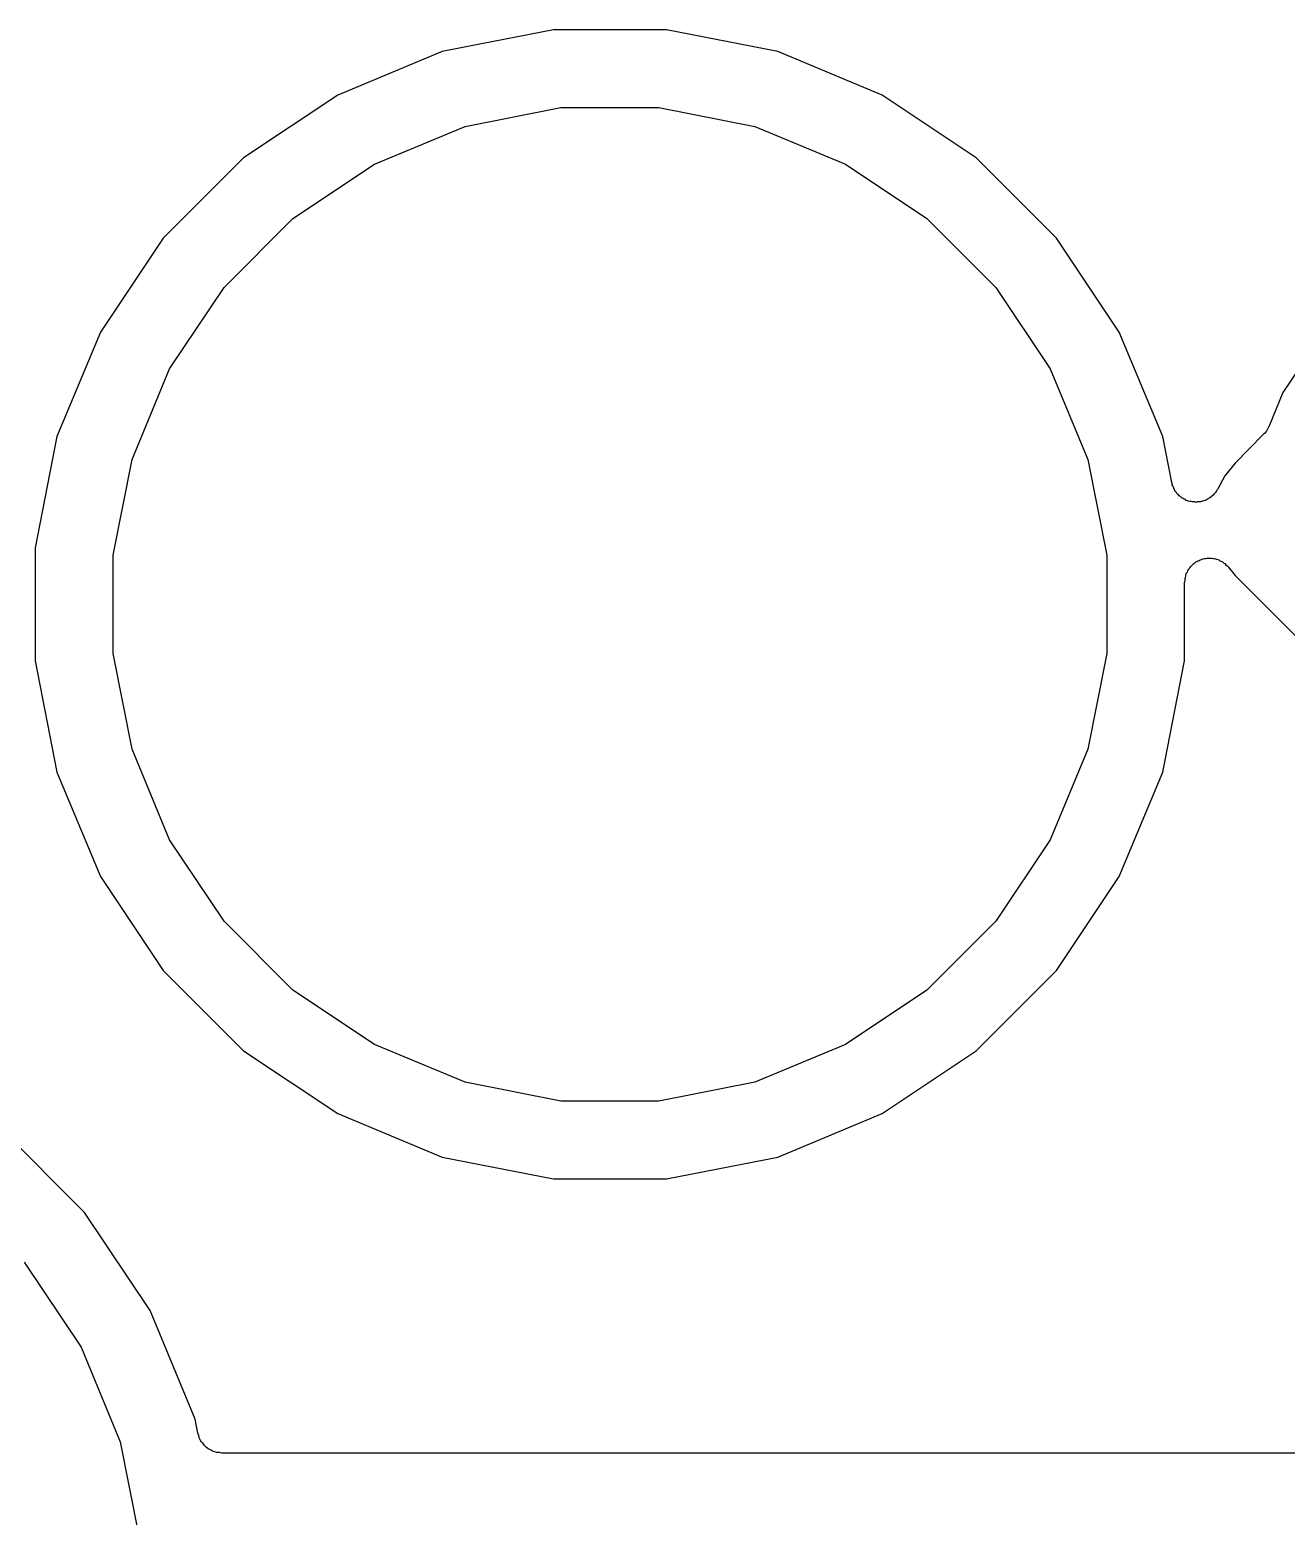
# Model space of a CAD drawing. Extents: x 113.2 to 188.8, y -123.8 to -78.2.
# Drawn here: x 119.55 to 122.777, y -110.403 to -106.584 of the extents above; entities that cross this region are included whole.
import ezdxf

# ---------------------------------------------------------------- set-up
doc = ezdxf.new("R2010")
doc.units = 0
doc.layers.add('BLACK', color=7, linetype='CONTINUOUS')

msp = doc.modelspace()

# ---------------------------------------------------------------- linework, layer by layer
at = {"layer": 'BLACK', "linetype": 'CONTINUOUS'}
for p, q in [((120.895, -106.584), (120.609, -106.64)), ((121.185, -106.584), (120.895, -106.584)), ((121.471, -106.64), (121.185, -106.584)), ((120.609, -106.64), (120.341, -106.752)), ((121.739, -106.752), (121.471, -106.64)), ((120.341, -106.752), (120.099, -106.913)), ((121.981, -106.913), (121.739, -106.752)), ((120.668, -106.833), (120.914, -106.784)), ((120.914, -106.784), (121.166, -106.784)), ((121.166, -106.784), (121.412, -106.833)), ((120.435, -106.929), (120.668, -106.833)), ((121.412, -106.833), (121.645, -106.929)), ((120.099, -106.913), (119.893, -107.119)), ((122.187, -107.119), (121.981, -106.913)), ((120.226, -107.069), (120.435, -106.929)), ((121.645, -106.929), (121.854, -107.069)), ((120.049, -107.246), (120.226, -107.069)), ((121.854, -107.069), (122.031, -107.246)), ((119.893, -107.119), (119.732, -107.361)), ((122.348, -107.361), (122.187, -107.119)), ((119.909, -107.455), (120.049, -107.246)), ((122.031, -107.246), (122.171, -107.455)), ((119.732, -107.361), (119.62, -107.629)), ((122.46, -107.629), (122.348, -107.361)), ((122.834, -107.418), (122.768, -107.516)), ((119.813, -107.688), (119.909, -107.455)), ((122.171, -107.455), (122.267, -107.688)), ((122.768, -107.516), (122.732, -107.604)), ((122.731, -107.605), (122.729, -107.61)), ((122.732, -107.604), (122.731, -107.605)), ((122.732, -107.604), (122.732, -107.604)), ((122.732, -107.604), (122.732, -107.604)), ((122.732, -107.604), (122.732, -107.604)), ((119.62, -107.629), (119.564, -107.915)), ((122.483, -107.747), (122.46, -107.629)), ((122.718, -107.624), (122.646, -107.697)), ((122.722, -107.62), (122.718, -107.624)), ((122.725, -107.616), (122.722, -107.62)), ((122.726, -107.615), (122.725, -107.616)), ((122.729, -107.61), (122.726, -107.615)), ((122.726, -107.615), (122.726, -107.615)), ((119.764, -107.934), (119.813, -107.688)), ((122.267, -107.688), (122.316, -107.934)), ((122.646, -107.697), (122.619, -107.73)), ((122.484, -107.75), (122.483, -107.747)), ((122.484, -107.753), (122.484, -107.75)), ((122.486, -107.756), (122.484, -107.753)), ((122.487, -107.759), (122.486, -107.756)), ((122.619, -107.73), (122.6, -107.765)), ((122.488, -107.762), (122.487, -107.759)), ((122.489, -107.764), (122.488, -107.762)), ((122.491, -107.767), (122.489, -107.764)), ((122.492, -107.77), (122.491, -107.767)), ((122.494, -107.772), (122.492, -107.77)), ((122.496, -107.775), (122.494, -107.772)), ((122.498, -107.777), (122.496, -107.775)), ((122.5, -107.779), (122.498, -107.777)), ((122.502, -107.781), (122.5, -107.779)), ((122.505, -107.783), (122.502, -107.781)), ((122.507, -107.785), (122.505, -107.783)), ((122.51, -107.787), (122.507, -107.785)), ((122.512, -107.788), (122.51, -107.787)), ((122.515, -107.79), (122.512, -107.788)), ((122.518, -107.791), (122.515, -107.79)), ((122.52, -107.793), (122.518, -107.791)), ((122.523, -107.794), (122.52, -107.793)), ((122.526, -107.795), (122.523, -107.794)), ((122.529, -107.796), (122.526, -107.795)), ((122.532, -107.796), (122.529, -107.796)), ((122.535, -107.797), (122.532, -107.796)), ((122.559, -107.796), (122.557, -107.797)), ((122.562, -107.795), (122.559, -107.796)), ((122.565, -107.794), (122.562, -107.795)), ((122.568, -107.793), (122.565, -107.794)), ((122.571, -107.792), (122.568, -107.793)), ((122.574, -107.791), (122.571, -107.792)), ((122.576, -107.789), (122.574, -107.791)), ((122.579, -107.787), (122.576, -107.789)), ((122.581, -107.786), (122.579, -107.787)), ((122.584, -107.784), (122.581, -107.786)), ((122.586, -107.782), (122.584, -107.784)), ((122.589, -107.78), (122.586, -107.782)), ((122.591, -107.777), (122.589, -107.78)), ((122.593, -107.775), (122.591, -107.777)), ((122.595, -107.773), (122.593, -107.775)), ((122.597, -107.77), (122.595, -107.773)), ((122.598, -107.768), (122.597, -107.77)), ((122.6, -107.765), (122.598, -107.768)), ((122.6, -107.765), (122.6, -107.765)), ((122.538, -107.797), (122.535, -107.797)), ((122.541, -107.797), (122.538, -107.797)), ((122.544, -107.798), (122.541, -107.797)), ((122.547, -107.797), (122.544, -107.798)), ((122.55, -107.797), (122.547, -107.797)), ((122.553, -107.797), (122.55, -107.797)), ((122.557, -107.797), (122.553, -107.797)), ((119.564, -107.915), (119.564, -108.205)), ((119.764, -108.186), (119.764, -107.934)), ((122.316, -107.934), (122.316, -108.186)), ((122.547, -107.95), (122.55, -107.948)), ((122.55, -107.948), (122.553, -107.947)), ((122.553, -107.947), (122.556, -107.946)), ((122.556, -107.946), (122.559, -107.945)), ((122.559, -107.945), (122.561, -107.944)), ((122.561, -107.944), (122.564, -107.943)), ((122.564, -107.943), (122.567, -107.942)), ((122.567, -107.942), (122.57, -107.942)), ((122.57, -107.942), (122.573, -107.941)), ((122.573, -107.941), (122.576, -107.941)), ((122.576, -107.941), (122.58, -107.941)), ((122.58, -107.941), (122.583, -107.941)), ((122.583, -107.941), (122.586, -107.941)), ((122.586, -107.941), (122.589, -107.942)), ((122.589, -107.942), (122.592, -107.942)), ((122.592, -107.942), (122.595, -107.943)), ((122.595, -107.943), (122.598, -107.944)), ((122.598, -107.944), (122.601, -107.945)), ((122.601, -107.945), (122.604, -107.946)), ((122.604, -107.946), (122.606, -107.948)), ((122.606, -107.948), (122.609, -107.949)), ((122.519, -107.985), (122.52, -107.982)), ((122.519, -107.988), (122.519, -107.985)), ((122.52, -107.982), (122.521, -107.979)), ((122.521, -107.979), (122.523, -107.977)), ((122.523, -107.977), (122.524, -107.974)), ((122.524, -107.974), (122.526, -107.971)), ((122.526, -107.971), (122.527, -107.969)), ((122.527, -107.969), (122.529, -107.966)), ((122.529, -107.966), (122.531, -107.964)), ((122.531, -107.964), (122.533, -107.962)), ((122.533, -107.962), (122.535, -107.959)), ((122.535, -107.959), (122.538, -107.957)), ((122.538, -107.957), (122.54, -107.955)), ((122.54, -107.955), (122.542, -107.953)), ((122.542, -107.953), (122.545, -107.951)), ((122.545, -107.951), (122.547, -107.95)), ((122.609, -107.949), (122.612, -107.95)), ((122.612, -107.95), (122.614, -107.952)), ((122.614, -107.952), (122.617, -107.954)), ((122.617, -107.954), (122.619, -107.955)), ((122.619, -107.955), (122.621, -107.958)), ((122.621, -107.958), (122.624, -107.96)), ((122.624, -107.96), (122.626, -107.962)), ((122.626, -107.962), (122.628, -107.964)), ((122.628, -107.964), (122.646, -107.986)), ((122.646, -107.986), (122.813, -108.153)), ((122.516, -108.003), (122.517, -108)), ((122.516, -108.004), (122.516, -108.003)), ((122.516, -108.205), (122.516, -108.004)), ((122.517, -107.994), (122.518, -107.991)), ((122.517, -107.997), (122.517, -107.994)), ((122.517, -108), (122.517, -107.997)), ((122.518, -107.991), (122.519, -107.988)), ((119.564, -108.205), (119.62, -108.491)), ((119.813, -108.432), (119.764, -108.186)), ((122.316, -108.186), (122.267, -108.432)), ((122.46, -108.491), (122.516, -108.205)), ((119.909, -108.665), (119.813, -108.432)), ((122.267, -108.432), (122.171, -108.665)), ((119.62, -108.491), (119.732, -108.759)), ((122.348, -108.759), (122.46, -108.491)), ((120.049, -108.874), (119.909, -108.665)), ((122.171, -108.665), (122.031, -108.874)), ((119.732, -108.759), (119.893, -109.001)), ((122.187, -109.001), (122.348, -108.759)), ((120.226, -109.051), (120.049, -108.874)), ((122.031, -108.874), (121.854, -109.051)), ((119.893, -109.001), (120.099, -109.207)), ((121.981, -109.207), (122.187, -109.001)), ((120.435, -109.191), (120.226, -109.051)), ((121.854, -109.051), (121.645, -109.191)), ((120.099, -109.207), (120.341, -109.368)), ((120.668, -109.287), (120.435, -109.191)), ((121.645, -109.191), (121.412, -109.287)), ((121.739, -109.368), (121.981, -109.207)), ((120.914, -109.336), (120.668, -109.287)), ((121.412, -109.287), (121.166, -109.336)), ((121.166, -109.336), (120.914, -109.336)), ((120.341, -109.368), (120.609, -109.48)), ((121.471, -109.48), (121.739, -109.368)), ((119.691, -109.622), (119.478, -109.409)), ((120.609, -109.48), (120.895, -109.536)), ((121.185, -109.536), (121.471, -109.48)), ((120.895, -109.536), (121.185, -109.536)), ((119.859, -109.874), (119.691, -109.622)), ((119.536, -109.75), (119.682, -109.968)), ((119.975, -110.153), (119.859, -109.874)), ((119.682, -109.968), (119.782, -110.211)), ((119.982, -110.189), (119.975, -110.153)), ((119.984, -110.195), (119.982, -110.189)), ((119.985, -110.201), (119.984, -110.195)), ((119.988, -110.206), (119.985, -110.201)), ((119.985, -110.201), (119.985, -110.201)), ((119.985, -110.201), (119.985, -110.201)), ((119.782, -110.211), (119.828, -110.44)), ((119.991, -110.212), (119.988, -110.206)), ((119.995, -110.216), (119.991, -110.212)), ((119.991, -110.212), (119.991, -110.212)), ((119.991, -110.212), (119.991, -110.212)), ((119.999, -110.221), (119.995, -110.216)), ((120.003, -110.225), (119.999, -110.221)), ((119.999, -110.221), (119.999, -110.221)), ((119.999, -110.221), (119.999, -110.221)), ((120.008, -110.229), (120.003, -110.225)), ((120.014, -110.232), (120.008, -110.229)), ((120.008, -110.229), (120.008, -110.229)), ((120.008, -110.229), (120.008, -110.229)), ((120.019, -110.235), (120.014, -110.232)), ((120.025, -110.237), (120.019, -110.235)), ((120.019, -110.235), (120.019, -110.235)), ((120.019, -110.235), (120.019, -110.235)), ((120.03, -110.239), (120.025, -110.237)), ((120.031, -110.239), (120.03, -110.239)), ((120.037, -110.239), (120.031, -110.239)), ((120.031, -110.239), (120.031, -110.239)), ((120.043, -110.24), (120.037, -110.239)), ((120.044, -110.24), (120.043, -110.24)), ((120.043, -110.24), (120.043, -110.24)), ((120.043, -110.24), (120.043, -110.24)), ((120.043, -110.24), (120.043, -110.24)), ((123.165, -110.24), (120.044, -110.24))]:
    msp.add_line(p, q, dxfattribs=at)

doc.saveas('drawing.dxf')
